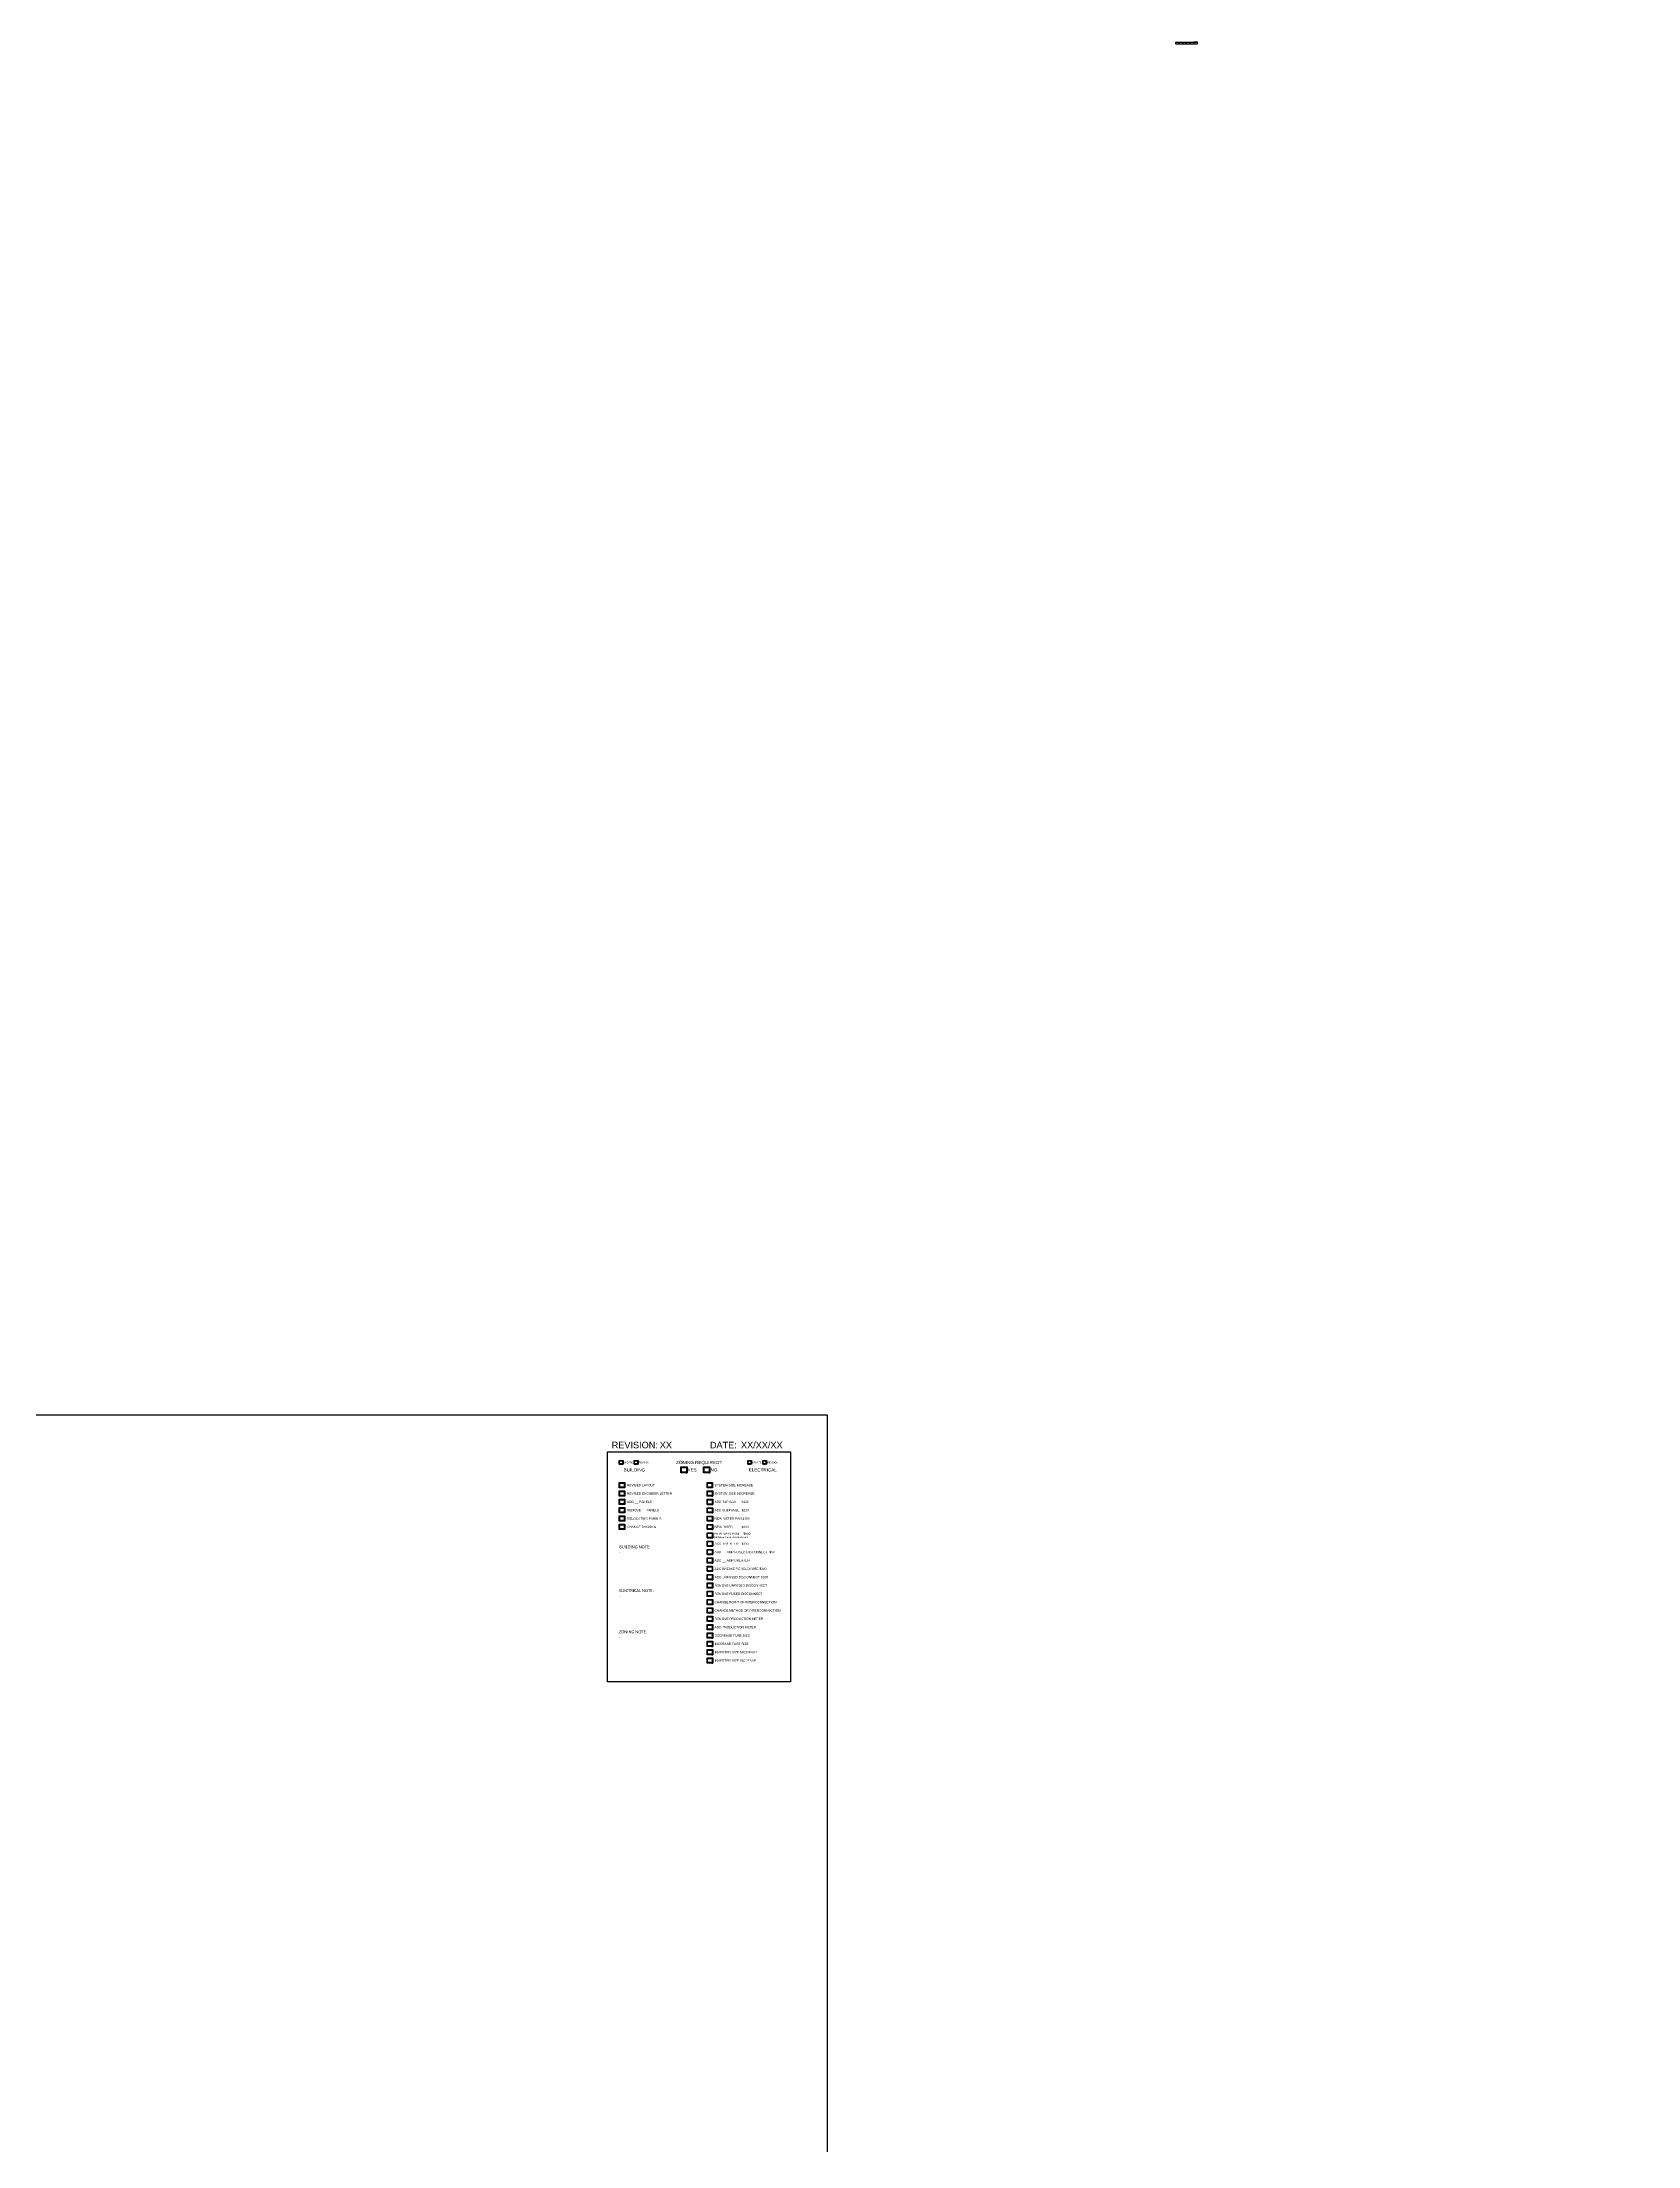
# Model space of a CAD drawing. Header units: feet. Extents: x -13431 to 10063, y 8893 to 29871.
# Drawn here: x -1684 to 6268, y 19382 to 29871 of the extents above; entities that cross this region are included whole.
import ezdxf
from ezdxf.enums import TextEntityAlignment as Align

# ---------------------------------------------------------------- set-up
doc = ezdxf.new("R2010")
doc.units = ezdxf.units.FT
doc.header["$MEASUREMENT"] = 0
doc.linetypes.add('DASHED', pattern=[0.75, 0.5, -0.25])
doc.layers.add('LOCKED (NO PRINT)', color=7, linetype='Continuous', plot=False)
doc.layers.add('LOCKED (PRINT)', color=7, linetype='Continuous')
doc.styles.get("Standard").update_dxf_attribs({"font": 'calibri.ttf'})
doc.styles.add('TITLE BBLOCK TEXT', font='ARIALUNI.TTF')

# ---------------------------------------------------------------- blocks, each defined once
blk = doc.blocks.new('CHECKBOX')
h = blk.add_hatch()
h.set_pattern_fill('ANSI31', scale=0.9)
h.set_pattern_definition([(45, (1147.86739, 517.68152), (-0.0795495129, 0.0795495129), [])])
h.paths.add_polyline_path([(9649.4, 15921.8), (9621.2, 15921.8), (9621.2, 15895.4), (9649.4, 15895.4)])
h.paths.add_polyline_path([(9646.7, 15898.1), (9623.9, 15898.1), (9623.9, 15919.1), (9646.7, 15919.1)], flags=16)
at = {"color": 7}
for points in [[(9621.2, 15921.8), (9649.4, 15921.8), (9649.4, 15895.4), (9621.2, 15895.4)], [(9623.9, 15919.1), (9646.7, 15919.1), (9646.7, 15898.1), (9623.9, 15898.1)]]:
    blk.add_lwpolyline(points, close=True, dxfattribs=at)
blk = doc.blocks.new('_SYSTEM_SIZE_INCREASE')
at = {"color": 7}
for p, q in [((9624, 15919), (9647, 15919)), ((9624, 15898), (9624, 15919)), ((9647, 15898), (9624, 15898)), ((9647, 15919), (9647, 15898))]:
    blk.add_line(p, q, dxfattribs=at)
at = {"color": 3}
blk.add_blockref('CHECKBOX', (0, 0), dxfattribs=at)
blk = doc.blocks.new('_SYSTEM_SIZE_DECREASE')
h = blk.add_hatch()
h.set_pattern_fill('ANSI31', scale=0.9)
h.set_pattern_definition([(45, (945.34393, 1816.42066), (-0.0795495129, 0.0795495129), [])])
h.paths.add_polyline_path([(9447, 17220), (9419, 17220), (9419, 17194), (9447, 17194)])
h.paths.add_polyline_path([(9444, 17197), (9421, 17197), (9421, 17218), (9444, 17218)], flags=16)
at = {"color": 7}
for p, q in [((9421, 17218), (9444, 17218)), ((9421, 17197), (9421, 17218)), ((9444, 17218), (9444, 17197)), ((9444, 17197), (9421, 17197))]:
    blk.add_line(p, q, dxfattribs=at)
for points in [[(9419, 17220), (9447, 17220), (9447, 17194), (9419, 17194)], [(9419, 17220), (9447, 17220), (9447, 17194), (9419, 17194)], [(9421, 17218), (9444, 17218), (9444, 17197), (9421, 17197)], [(9421, 17218), (9444, 17218), (9444, 17197), (9421, 17197)]]:
    blk.add_lwpolyline(points, close=True, dxfattribs=at)
blk = doc.blocks.new('_ADD_TAP_BOX')
h = blk.add_hatch()
h.set_pattern_fill('ANSI31', scale=0.9)
h.set_pattern_definition([(45, (945.34393, 1723.71051), (-0.0795495129, 0.0795495129), [])])
h.paths.add_polyline_path([(9447, 17128), (9419, 17128), (9419, 17101), (9447, 17101)])
h.paths.add_polyline_path([(9444, 17104), (9421, 17104), (9421, 17125), (9444, 17125)], flags=16)
at = {"color": 7}
for p, q in [((9421, 17125), (9444, 17125)), ((9421, 17104), (9421, 17125)), ((9444, 17104), (9421, 17104)), ((9444, 17125), (9444, 17104))]:
    blk.add_line(p, q, dxfattribs=at)
for points in [[(9419, 17128), (9447, 17128), (9447, 17101), (9419, 17101)], [(9419, 17128), (9447, 17128), (9447, 17101), (9419, 17101)], [(9421, 17125), (9444, 17125), (9444, 17104), (9421, 17104)], [(9421, 17125), (9444, 17125), (9444, 17104), (9421, 17104)]]:
    blk.add_lwpolyline(points, close=True, dxfattribs=at)
blk = doc.blocks.new('_ADD_SUBPANEL')
h = blk.add_hatch()
h.set_pattern_fill('ANSI31', scale=0.9)
h.set_pattern_definition([(45, (952.32119, 1645.36388), (-0.0795495129, 0.0795495129), [])])
h.paths.add_polyline_path([(9454, 17049), (9426, 17049), (9426, 17023), (9454, 17023)])
h.paths.add_polyline_path([(9451, 17026), (9428, 17026), (9428, 17047), (9451, 17047)], flags=16)
at = {"color": 7}
for p, q in [((9428, 17047), (9451, 17047)), ((9428, 17026), (9428, 17047)), ((9451, 17026), (9428, 17026)), ((9451, 17047), (9451, 17026))]:
    blk.add_line(p, q, dxfattribs=at)
for points in [[(9426, 17049), (9454, 17049), (9454, 17023), (9426, 17023)], [(9426, 17049), (9454, 17049), (9454, 17023), (9426, 17023)], [(9428, 17047), (9451, 17047), (9451, 17026), (9428, 17026)], [(9428, 17047), (9451, 17047), (9451, 17026), (9428, 17026)]]:
    blk.add_lwpolyline(points, close=True, dxfattribs=at)
blk = doc.blocks.new('_NEW_METER_PAN')
h = blk.add_hatch()
h.set_pattern_fill('ANSI31', scale=0.9)
h.set_pattern_definition([(45, (945.34393, 1589.21548), (-0.0795495129, 0.0795495129), [])])
h.paths.add_polyline_path([(9447, 16993), (9419, 16993), (9419, 16967), (9447, 16967)])
h.paths.add_polyline_path([(9444, 16970), (9421, 16970), (9421, 16991), (9444, 16991)], flags=16)
at = {"color": 7}
for p, q in [((9421, 16991), (9444, 16991)), ((9421, 16970), (9421, 16991)), ((9444, 16970), (9421, 16970)), ((9444, 16991), (9444, 16970))]:
    blk.add_line(p, q, dxfattribs=at)
for points in [[(9419, 16993), (9447, 16993), (9447, 16967), (9419, 16967)], [(9419, 16993), (9447, 16993), (9447, 16967), (9419, 16967)], [(9421, 16991), (9444, 16991), (9444, 16970), (9421, 16970)], [(9421, 16991), (9444, 16991), (9444, 16970), (9421, 16970)]]:
    blk.add_lwpolyline(points, close=True, dxfattribs=at)
blk = doc.blocks.new('_NEW_RISER')
h = blk.add_hatch()
h.set_pattern_fill('ANSI31', scale=0.9)
h.set_pattern_definition([(45, (945.34393, 1533.22818), (-0.0795495129, 0.0795495129), [])])
h.paths.add_polyline_path([(9447, 16937), (9419, 16937), (9419, 16911), (9447, 16911)])
h.paths.add_polyline_path([(9444, 16914), (9421, 16914), (9421, 16935), (9444, 16935)], flags=16)
at = {"color": 7}
for p, q in [((9421, 16935), (9444, 16935)), ((9421, 16914), (9421, 16935)), ((9444, 16914), (9421, 16914)), ((9444, 16935), (9444, 16914))]:
    blk.add_line(p, q, dxfattribs=at)
for points in [[(9419, 16937), (9447, 16937), (9447, 16911), (9419, 16911)], [(9419, 16937), (9447, 16937), (9447, 16911), (9419, 16911)], [(9421, 16935), (9444, 16935), (9444, 16914), (9421, 16914)], [(9421, 16935), (9444, 16935), (9444, 16914), (9421, 16914)]]:
    blk.add_lwpolyline(points, close=True, dxfattribs=at)
blk = doc.blocks.new('_NEW_MAIN_PANEL')
h = blk.add_hatch()
h.set_pattern_fill('ANSI31', scale=0.9)
h.set_pattern_definition([(45, (945.34393, 1464.17718), (-0.0795495129, 0.0795495129), [])])
h.paths.add_polyline_path([(9447, 16868), (9419, 16868), (9419, 16842), (9447, 16842)])
h.paths.add_polyline_path([(9444, 16845), (9421, 16845), (9421, 16866), (9444, 16866)], flags=16)
at = {"color": 7}
for p, q in [((9421, 16866), (9444, 16866)), ((9421, 16845), (9421, 16866)), ((9444, 16845), (9421, 16845)), ((9444, 16866), (9444, 16845))]:
    blk.add_line(p, q, dxfattribs=at)
for points in [[(9419, 16868), (9447, 16868), (9447, 16842), (9419, 16842)], [(9419, 16868), (9447, 16868), (9447, 16842), (9419, 16842)], [(9421, 16866), (9444, 16866), (9444, 16845), (9421, 16845)], [(9421, 16866), (9444, 16866), (9444, 16845), (9421, 16845)]]:
    blk.add_lwpolyline(points, close=True, dxfattribs=at)
blk = doc.blocks.new('_ADD_INVERTER')
h = blk.add_hatch()
h.set_pattern_fill('ANSI31', scale=0.9)
h.set_pattern_definition([(45, (945.34393, 1409.123), (-0.0795495129, 0.0795495129), [])])
h.paths.add_polyline_path([(9447, 16813), (9419, 16813), (9419, 16787), (9447, 16787)])
h.paths.add_polyline_path([(9444, 16790), (9421, 16790), (9421, 16811), (9444, 16811)], flags=16)
at = {"color": 7}
for p, q in [((9421, 16811), (9444, 16811)), ((9421, 16790), (9421, 16811)), ((9444, 16790), (9421, 16790)), ((9444, 16811), (9444, 16790))]:
    blk.add_line(p, q, dxfattribs=at)
for points in [[(9419, 16813), (9447, 16813), (9447, 16787), (9419, 16787)], [(9421, 16811), (9444, 16811), (9444, 16790), (9421, 16790)]]:
    blk.add_lwpolyline(points, close=True, dxfattribs=at)
blk = doc.blocks.new('_ADD_BREAKER_ENCLOSURE')
h = blk.add_hatch()
h.set_pattern_fill('ANSI31', scale=0.9)
h.set_pattern_definition([(45, (945.34393, 1355.00194), (-0.0795495129, 0.0795495129), [])])
h.paths.add_polyline_path([(9447, 16759), (9419, 16759), (9419, 16733), (9447, 16733)])
h.paths.add_polyline_path([(9444, 16735), (9421, 16735), (9421, 16756), (9444, 16756)], flags=16)
at = {"color": 7}
blk.add_lwpolyline([(9421, 16756), (9444, 16756), (9444, 16735), (9421, 16735)], close=True, dxfattribs=at)
blk = doc.blocks.new('_ADD_AMP_FUSED_DISCONNECT')
h = blk.add_hatch()
h.set_pattern_fill('ANSI31', scale=0.9)
h.set_pattern_definition([(45, (945.34393, 1300.88088), (-0.0795495129, 0.0795495129), [])])
h.paths.add_polyline_path([(9447, 16705), (9419, 16705), (9419, 16679), (9447, 16679)])
h.paths.add_polyline_path([(9444, 16681), (9421, 16681), (9421, 16702), (9444, 16702)], flags=16)
at = {"color": 7}
for p, q in [((9421, 16702), (9444, 16702)), ((9421, 16681), (9421, 16702)), ((9444, 16681), (9421, 16681)), ((9444, 16702), (9444, 16681))]:
    blk.add_line(p, q, dxfattribs=at)
for points in [[(9419, 16705), (9447, 16705), (9447, 16679), (9419, 16679)], [(9421, 16702), (9444, 16702), (9444, 16681), (9421, 16681)]]:
    blk.add_lwpolyline(points, close=True, dxfattribs=at)
blk = doc.blocks.new('_ADD_AMP_BREAKER')
h = blk.add_hatch()
h.set_pattern_fill('ANSI31', scale=0.9)
h.set_pattern_definition([(45, (945.34393, 1230.37547), (-0.0795495129, 0.0795495129), [])])
h.paths.add_polyline_path([(9447, 16634), (9419, 16634), (9419, 16608), (9447, 16608)])
h.paths.add_polyline_path([(9444, 16611), (9421, 16611), (9421, 16632), (9444, 16632)], flags=16)
at = {"color": 7}
for p, q in [((9421, 16632), (9444, 16632)), ((9421, 16611), (9421, 16632)), ((9444, 16611), (9421, 16611)), ((9444, 16632), (9444, 16611))]:
    blk.add_line(p, q, dxfattribs=at)
for points in [[(9419, 16634), (9447, 16634), (9447, 16608), (9419, 16608)], [(9421, 16632), (9444, 16632), (9444, 16611), (9421, 16611)]]:
    blk.add_lwpolyline(points, close=True, dxfattribs=at)
blk = doc.blocks.new('_ADD_UNFUSED_DISCONNECT')
h = blk.add_hatch()
h.set_pattern_fill('ANSI31', scale=0.9)
h.set_pattern_definition([(45, (945.34393, 1176.25442), (-0.0795495129, 0.0795495129), [])])
h.paths.add_polyline_path([(9447, 16580), (9419, 16580), (9419, 16554), (9447, 16554)])
h.paths.add_polyline_path([(9444, 16557), (9421, 16557), (9421, 16578), (9444, 16578)], flags=16)
at = {"color": 7}
for p, q in [((9421, 16578), (9444, 16578)), ((9421, 16557), (9421, 16578)), ((9444, 16578), (9444, 16557)), ((9444, 16557), (9421, 16557))]:
    blk.add_line(p, q, dxfattribs=at)
for points in [[(9419, 16580), (9447, 16580), (9447, 16554), (9419, 16554)], [(9421, 16578), (9444, 16578), (9444, 16557), (9421, 16557)]]:
    blk.add_lwpolyline(points, close=True, dxfattribs=at)
blk = doc.blocks.new('_REMOVE_UNFUSED_DISCONNECT')
h = blk.add_hatch()
h.set_pattern_fill('ANSI31', scale=0.9)
h.set_pattern_definition([(45, (945.34393, 1122.89417), (-0.0795495129, 0.0795495129), [])])
h.paths.add_polyline_path([(9447, 16527), (9419, 16527), (9419, 16501), (9447, 16501)])
h.paths.add_polyline_path([(9444, 16503), (9421, 16503), (9421, 16524), (9444, 16524)], flags=16)
at = {"color": 7}
for p, q in [((9421, 16524), (9444, 16524)), ((9421, 16503), (9421, 16524)), ((9444, 16503), (9421, 16503)), ((9444, 16524), (9444, 16503))]:
    blk.add_line(p, q, dxfattribs=at)
for points in [[(9419, 16527), (9447, 16527), (9447, 16501), (9419, 16501)], [(9421, 16524), (9444, 16524), (9444, 16503), (9421, 16503)]]:
    blk.add_lwpolyline(points, close=True, dxfattribs=at)
blk = doc.blocks.new('_ADD_PANELS')
at = {"color": 7}
for p, q in [((3, 24), (26, 24)), ((3, 3), (3, 24)), ((26, 3), (3, 3)), ((26, 24), (26, 3))]:
    blk.add_line(p, q, dxfattribs=at)
at = {"color": 3}
blk.add_blockref('CHECKBOX', (-9621, -15895), dxfattribs=at)
blk = doc.blocks.new('_ADD_PRODUCTION_METER')
at = {"color": 7}
for p, q in [((3, 24), (26, 24)), ((3, 3), (3, 24)), ((26, 3), (3, 3)), ((26, 24), (26, 3))]:
    blk.add_line(p, q, dxfattribs=at)
at = {"color": 3}
blk.add_blockref('CHECKBOX', (-9621, -15895), dxfattribs=at)
blk = doc.blocks.new('_CHANGE_METHOD_OF_INTERCONNECTION')
at = {"color": 7}
for p, q in [((3, 24), (26, 24)), ((3, 3), (3, 24)), ((26, 3), (3, 3)), ((26, 24), (26, 3))]:
    blk.add_line(p, q, dxfattribs=at)
at = {"color": 3}
blk.add_blockref('CHECKBOX', (-9621, -15895), dxfattribs=at)
blk = doc.blocks.new('_CHANGE_POINT_OF_INTERCONNECTION')
at = {"color": 7}
for p, q in [((3, 24), (26, 24)), ((3, 3), (3, 24)), ((26, 3), (3, 3)), ((26, 24), (26, 3))]:
    blk.add_line(p, q, dxfattribs=at)
at = {"color": 3}
blk.add_blockref('CHECKBOX', (-9621, -15895), dxfattribs=at)
blk = doc.blocks.new('_CHANGE_RACKING')
at = {"color": 7}
for p, q in [((3, 24), (26, 24)), ((3, 3), (3, 24)), ((26, 3), (3, 3)), ((26, 24), (26, 3))]:
    blk.add_line(p, q, dxfattribs=at)
at = {"color": 3}
blk.add_blockref('CHECKBOX', (-9621, -15895), dxfattribs=at)
blk = doc.blocks.new('_DECREASE_FUSE_SIZE')
at = {"color": 7}
for p, q in [((3, 24), (26, 24)), ((3, 3), (3, 24)), ((26, 3), (3, 3)), ((26, 24), (26, 3))]:
    blk.add_line(p, q, dxfattribs=at)
at = {"color": 3}
blk.add_blockref('CHECKBOX', (-9621, -15895), dxfattribs=at)
blk = doc.blocks.new('_INCREASE_FUSE_SIZE')
at = {"color": 7}
for p, q in [((3, 24), (26, 24)), ((3, 3), (3, 24)), ((26, 3), (3, 3)), ((26, 24), (26, 3))]:
    blk.add_line(p, q, dxfattribs=at)
at = {"color": 3}
blk.add_blockref('CHECKBOX', (-9621, -15895), dxfattribs=at)
blk = doc.blocks.new('_INVERTER_SIZE_DECREASE')
at = {"color": 7}
for p, q in [((3, 24), (26, 24)), ((3, 3), (3, 24)), ((26, 3), (3, 3)), ((26, 24), (26, 3))]:
    blk.add_line(p, q, dxfattribs=at)
at = {"color": 3}
blk.add_blockref('CHECKBOX', (-9621, -15895), dxfattribs=at)
blk = doc.blocks.new('_INVERTER_SIZE_INCREASE')
at = {"color": 7}
for p, q in [((3, 24), (26, 24)), ((3, 3), (3, 24)), ((26, 3), (3, 3)), ((26, 24), (26, 3))]:
    blk.add_line(p, q, dxfattribs=at)
at = {"color": 3}
blk.add_blockref('CHECKBOX', (-9621, -15895), dxfattribs=at)
blk = doc.blocks.new('_RELOCATING_PANELS')
at = {"color": 7}
for p, q in [((3, 24), (26, 24)), ((3, 3), (3, 24)), ((26, 3), (3, 3)), ((26, 24), (26, 3))]:
    blk.add_line(p, q, dxfattribs=at)
at = {"color": 3}
blk.add_blockref('CHECKBOX', (-9621, -15895), dxfattribs=at)
blk = doc.blocks.new('_REMOVE_FUSED_DISCONNECT')
at = {"color": 7}
for p, q in [((3, 24), (26, 24)), ((3, 3), (3, 24)), ((26, 3), (3, 3)), ((26, 24), (26, 3))]:
    blk.add_line(p, q, dxfattribs=at)
at = {"color": 3}
blk.add_blockref('CHECKBOX', (-9621, -15895), dxfattribs=at)
blk = doc.blocks.new('_REMOVE_PANELS')
at = {"color": 7}
for p, q in [((3, 24), (26, 24)), ((3, 3), (3, 24)), ((26, 3), (3, 3)), ((26, 24), (26, 3))]:
    blk.add_line(p, q, dxfattribs=at)
at = {"color": 3}
blk.add_blockref('CHECKBOX', (-9621, -15895), dxfattribs=at)
blk = doc.blocks.new('_REMOVE_PRODUCTION_METER')
at = {"color": 7}
for p, q in [((3, 24), (26, 24)), ((3, 3), (3, 24)), ((26, 3), (3, 3)), ((26, 24), (26, 3))]:
    blk.add_line(p, q, dxfattribs=at)
at = {"color": 3}
blk.add_blockref('CHECKBOX', (-9621, -15895), dxfattribs=at)
blk = doc.blocks.new('_REVISED_ENGINEER_LETTER')
at = {"color": 7}
for p, q in [((3, 24), (26, 24)), ((3, 3), (3, 24)), ((26, 3), (3, 3)), ((26, 24), (26, 3))]:
    blk.add_line(p, q, dxfattribs=at)
at = {"color": 3}
blk.add_blockref('CHECKBOX', (-9621, -15895), dxfattribs=at)
blk = doc.blocks.new('_REVISED_LAYOUT')
at = {"color": 7}
for p, q in [((3, 24), (26, 24)), ((3, 3), (3, 24)), ((26, 3), (3, 3)), ((26, 24), (26, 3))]:
    blk.add_line(p, q, dxfattribs=at)
at = {"color": 3}
blk.add_blockref('CHECKBOX', (-9621, -15895), dxfattribs=at)
blk = doc.blocks.new('_BUILDING_REVISION')
at = {"color": 7}
for p, q in [((3, 24), (26, 24)), ((3, 3), (3, 24)), ((26, 3), (3, 3)), ((26, 24), (26, 3))]:
    blk.add_line(p, q, dxfattribs=at)
at = {"color": 3}
blk.add_blockref('CHECKBOX', (-9621, -15895), dxfattribs=at)
blk = doc.blocks.new('_BUILDING_UPDATE')
at = {"color": 7}
for p, q in [((3, 24), (26, 24)), ((3, 3), (3, 24)), ((26, 3), (3, 3)), ((26, 24), (26, 3))]:
    blk.add_line(p, q, dxfattribs=at)
at = {"color": 3}
blk.add_blockref('CHECKBOX', (-9621, -15895), dxfattribs=at)
blk = doc.blocks.new('_ELECTRICAL_REVISION')
at = {"color": 7}
for p, q in [((3, 24), (26, 24)), ((3, 3), (3, 24)), ((26, 3), (3, 3)), ((26, 24), (26, 3))]:
    blk.add_line(p, q, dxfattribs=at)
at = {"color": 3}
blk.add_blockref('CHECKBOX', (-9621, -15895), dxfattribs=at)
blk = doc.blocks.new('_ELECTRICAL_UPDATE')
at = {"color": 7}
for p, q in [((3, 24), (26, 24)), ((3, 3), (3, 24)), ((26, 3), (3, 3)), ((26, 24), (26, 3))]:
    blk.add_line(p, q, dxfattribs=at)
at = {"color": 3}
blk.add_blockref('CHECKBOX', (-9621, -15895), dxfattribs=at)
blk = doc.blocks.new('_ZONING_REQUIRED_NO')
at = {"color": 7}
for p, q in [((2.6, 23.7), (25.5, 23.7)), ((2.6, 2.6), (2.6, 23.7)), ((25.5, 2.6), (2.6, 2.6)), ((25.5, 23.7), (25.5, 2.6))]:
    blk.add_line(p, q, dxfattribs=at)
at = {"color": 3}
blk.add_blockref('CHECKBOX', (-9621.2, -15895.4), dxfattribs=at)
blk = doc.blocks.new('_ZONING_REQUIRED_YES')
at = {"color": 7}
for p, q in [((2.6, 23.7), (25.5, 23.7)), ((2.6, 2.6), (2.6, 23.7)), ((25.5, 2.6), (2.6, 2.6)), ((25.5, 23.7), (25.5, 2.6))]:
    blk.add_line(p, q, dxfattribs=at)
at = {"color": 3}
blk.add_blockref('CHECKBOX', (-9621.2, -15895.4), dxfattribs=at)
blk = doc.blocks.new('*U229')
at = {"layer": 'LOCKED (NO PRINT)', "color": 7}
blk.add_lwpolyline([(52, 13042), (68, 13042), (68, 13032), (52, 13032)], close=True, dxfattribs=at)
at = {"layer": 'LOCKED (NO PRINT)', "color": 1}
blk.add_lwpolyline([(0, 183), (332, 183), (332, 0), (0, 0)], close=True, dxfattribs=at)
at = {"color": 2, "attachment_point": 1, "rotation": 359.9886, "style": 'TITLE BBLOCK TEXT'}
for s, insert, char_height in [('\\pi0.94656;CHOOSE\\P\\pi2.2707;MODULE\\P\\pi26.84;HERE', (8, 170), 23.39), ('\\pi34.394;HANWHA\\P\\pi37.765;Q. PEAK', (8, 48), 11.69)]:
    blk.add_mtext_dynamic_manual_height_columns(s, width=140.1, gutter_width=1, heights=[0], dxfattribs=dict(at, insert=insert, char_height=char_height))
blk = doc.blocks.new('*U234')
at = {"layer": 'LOCKED (NO PRINT)', "color": 7}
blk.add_lwpolyline([(-2075, 12977), (-2058, 12977), (-2058, 12966), (-2075, 12966)], close=True, dxfattribs=at)
at = {"layer": 'LOCKED (PRINT)', "color": 1, "insert": (4, 153), "char_height": 3.543, "width": 133.5, "attachment_point": 7, "line_spacing_factor": 0.97}
blk.add_mtext('{\\fCalibri|b1|i0|c0|p34;\\LARRAY CIRCUIT WIRING NOTES\\l\\P1.) LICENSED ELECTRICIAN ASSUMES ALL RESPONSIBILITY FOR DETERMINING ONSITE CONDITIONS AND  EXECUTING INSTALLATION IN ACCORDANCE WITH\\P\\H1.9756x;NEC 2017\\fCalibri|b0|i0|c0|p34;\\H0.50618x;\\P}\\P\\P2.) LOWEST EXPECTED AMBIENT TEMPERATURE BASED ON ASHRAE MINIMUM MEAN EXTREME DRY BULB TEMPERATURE FOR ASHRAE LOCATION MOST SIMILAR TO INSTALLATION LOCATION.  LOWEST EXPECTED AMBIENT TEMP = -{\\fCalibri|b1|i0|c0|p34;16}°{\\fCalibri|b1|i0|c0|p34;C\\P}\\P3.) HIGHEST CONTINUOUS AMBIENT TEMPERATURE BASED ON ASHRAE HIGHEST MONTH 2% DRY BULB TEMPERATURE FOR ASHRAE LOCATION MOST SIMILAR TO INSTALLATION LOCATION.  HIGHEST CONTINUOUS TEMP = {\\fCalibri|b1|i0|c0|p34;33}°{\\fCalibri|b1|i0|c0|p34;C}\\P\\P4.) 2005 ASHRAE FUNDAMENTALS 2% DESIGN TEMPERATURES DO NOT EXCEED 47°C IN THE UNITED STATES (PALM SPRINGS, CA IS 44.1°C).  FOR LESS THAN 9 CURRENT-CARRYING CONDUCTORS IN A ROOF-MOUNTED SUNLIT CONDUIT AT LEAST 0.5" ABOVE ROOF AND USING THE OUTDOOR DESIGN TEMPERATURE OF 47°C OR LESS (ALL OF UNITED STATES)\\P\\P5.) PV SYSTEM CIRCUITS INSTALLED ON OR IN BUILDINGS SHALL INCLUDE A RAPID SHUTDOWN FUNCTION THAT CONTROLS SPECIFIC CONDUCTORS IN ACCORDANCE WITH NEC 690.12(A) THROUGH (D)\\P\\P6.) PHOTOVOLTAIC POWER SYSTEMS SHALL BE PERMITTED TO OPERATE WITH UNGROUNDED PHOTOVOLTAIC SOURCE AND OUTPUT CIRCUIT AS PER {\\fCalibri|b1|i0|c0|p34;NEC 690.41 (A)(4)\\P\\P}7.) UNGROUNDED DC CIRCUIT CONDUCTORS SHALL BE IDENTIFIED WITH THE FOLLOWING OUTER FINISH: POSITIVE CONDUCTORS  = RED\\PNEGATIVE CONDUCTORS = BLACK\\P{\\fCalibri|b1|i0|c0|p34;NEC 210.5(C)(2) \\P}\\P8.) ARRAY AND SUB ARRAY CONDUCTORS SHALL BE #10 PV WIRE TYPE RHW-2 OR EQUIVELANT AND SHALL BE PROTECTED BY CONDUIT WHERE EXPOSED TO DIRECT SUNLIGHT. SUB ARRAY CONDUIT LONGER THAN 24” SHALL CONTAIN ≤ 20 CURRENT CARYING CONDUCTORS AND WHERE EXPOSED TO DIRECT SUNLIGHT SHALL CONTAIN ≤ 9 CURRENT CARRYING CONDUCTORS.\\P\\P9.) ALL WIRE LENGTHS SHALL BE LESS THAN 100\' UNLESS OTHERWISE NOTED  \\P\\P10.) FLEXIBLE CONDUIT SHALL NOT BE INSTALLED ON ROOFTOP AND SHALL BE LIMITED TO 12” IF USED OUTDOORS \\P\\P11.)OVERCURRENT PROTECTION FOR CONDUCTORS CONNECTED TO THE SUPPLY SIDE OF A SERVICE SHALL BE LOCATED WITHIN 10\' OF THE POINT OF CONNECTION NEC 705.31\\P\\P12.) WHERE TWO SOURCES FEED A BUSSBAR, ONE A UTILITY AND THE OTHER AN INVERTER, PV BACKFEED BREAKER(S) SHALL BE LOCATED OPPOSITE FROM UTILITY\\P{\\fCalibri|b1|i0|c0|p34;NEC 705.12(B)(2)(3)(b)} \\P\\P13.) ALL SOLAR SYSTEM LOAD CENTERS TO CONTAIN ONLY GENERATION CIRCUITS AND NO UNUSED POSITIONS OR LOADS\\P\\P14.) ALL EQUIPMENT INSTALLED OUTDOORS SHALL HAVE A {\\fCalibri|b1|i0|c0|p34;NEMA 3R} RATING', dxfattribs=at)

msp = doc.modelspace()

# ---------------------------------------------------------------- linework, layer by layer
at = {"color": 7, "linetype": 'DASHED', "ltscale": 120}
msp.add_lwpolyline([(1132.85, 22842.16), (2045.54, 22842.16), (2045.54, 21696.75), (1132.85, 21696.75)], close=True, dxfattribs=at)
at = {"layer": 'LOCKED (NO PRINT)', "color": 7}
for points in [[(3964.92, 29871.21), (3981.59, 29871.21), (3981.59, 29860.68), (3964.92, 29860.68)], [(3983.07, 29871.21), (3999.74, 29871.21), (3999.74, 29860.68), (3983.07, 29860.68)], [(4001.23, 29871.21), (4017.9, 29871.21), (4017.9, 29860.68), (4001.23, 29860.68)], [(4019.39, 29871.21), (4036.06, 29871.21), (4036.06, 29860.68), (4019.39, 29860.68)], [(4037.55, 29871.21), (4054.22, 29871.21), (4054.22, 29860.68), (4037.55, 29860.68)], [(4055.71, 29871.21), (4072.38, 29871.21), (4072.38, 29860.68), (4055.71, 29860.68)], [(1132.85, 22842.16), (2045.54, 22842.16), (2045.54, 21696.75), (1132.85, 21696.75)]]:
    msp.add_lwpolyline(points, close=True, dxfattribs=at)
msp.add_lwpolyline([(3901.35, 13447.59), (3901.35, 15535.8), (2229.07, 15535.8), (2229.07, 23025.69), (-13430.82, 23025.69), (-13430.82, 13447.59), (3901.35, 13447.59)], dxfattribs=at)

# ---------------------------------------------------------------- block references
at = {"color": 3}
for name, p in [('*U229', (3949.45, 16829)), ('*U234', (6130.22, 16894.63)), ('_REVISED_LAYOUT', (1191.84, 22663.3)), ('_SYSTEM_SIZE_INCREASE', (-7991.77, 6767.85)), ('_REVISED_ENGINEER_LETTER', (1191.84, 22621.64)), ('_ADD_PANELS', (1191.84, 22579.99)), ('_REMOVE_PANELS', (1191.84, 22538.34)), ('_SYSTEM_SIZE_DECREASE', (-7789.25, 5427.46)), ('_ADD_TAP_BOX', (-7789.25, 5478.51)), ('_ADD_SUBPANEL', (-7796.23, 5515.21)), ('_RELOCATING_PANELS', (1191.84, 22496.68)), ('_CHANGE_RACKING', (1191.84, 22455.03)), ('_NEW_METER_PAN', (-7789.25, 5529.7)), ('_NEW_RISER', (-7789.25, 5544.03)), ('_NEW_MAIN_PANEL', (-7789.25, 5571.43)), ('_ADD_INVERTER', (-7789.25, 5584.83)), ('_ADD_AMP_FUSED_DISCONNECT', (-7789.25, 5651.42)), ('_ADD_AMP_BREAKER', (-7789.25, 5680.27)), ('_ADD_BREAKER_ENCLOSURE', (-7789.25, 5513.99)), ('_ADD_UNFUSED_DISCONNECT', (-7789.25, 5651.09)), ('_REMOVE_UNFUSED_DISCONNECT', (-7789.25, 5662.79)), ('_REMOVE_FUSED_DISCONNECT', (1629.44, 22121.8)), ('_CHANGE_POINT_OF_INTERCONNECTION', (1629.44, 22080.15)), ('_CHANGE_METHOD_OF_INTERCONNECTION', (1629.44, 22038.5)), ('_REMOVE_PRODUCTION_METER', (1629.44, 21996.84)), ('_ADD_PRODUCTION_METER', (1629.44, 21955.19)), ('_DECREASE_FUSE_SIZE', (1629.44, 21913.53)), ('_INCREASE_FUSE_SIZE', (1629.44, 21871.88)), ('_INVERTER_SIZE_DECREASE', (1629.44, 21830.23)), ('_INVERTER_SIZE_INCREASE', (1629.44, 21788.57))]:
    msp.add_blockref(name, p, dxfattribs=at)
for name, p, xscale, yscale, zscale in [('_BUILDING_UPDATE', (1191.84, 22780.56), 0.686706267409125, 0.686706267409125, 0.686706267409125), ('_BUILDING_REVISION', (1266.2, 22780.56), 0.686706267409125, 0.686706267409125, 0.686706267409125), ('_ZONING_REQUIRED_YES', (1498.64, 22738.2), 1.111111111111082, 1.111111111111082, 1.111111111111082), ('_ZONING_REQUIRED_NO', (1611.73, 22738.2), 1.111111111111082, 1.111111111111082, 1.111111111111082), ('_ELECTRICAL_UPDATE', (1832.37, 22780.56), 0.686706267409125, 0.686706267409125, 0.686706267409125), ('_ELECTRICAL_REVISION', (1906.73, 22780.56), 0.686706267409125, 0.686706267409125, 0.686706267409125)]:
    msp.add_blockref(name, p, dxfattribs=dict(at, xscale=xscale, yscale=yscale, zscale=zscale))

# ---------------------------------------------------------------- texts
at = {"color": 7, "style": 'TITLE BBLOCK TEXT'}
for s, height, p in [('UPDATE', 7.925, (1213.85, 22789.6)), ('REVISION', 7.925, (1289.12, 22789.6)), ('YES', 16.282, (1532.38, 22752.82)), ('NO', 16.282, (1646.8, 22752.82)), ('UPDATE', 7.925, (1854.38, 22789.6)), ('REVISION', 7.925, (1929.65, 22789.6)), ('REVISED LAYOUT', 11.4503, (1230.71, 22676.45)), ('SYSTEM SIZE INCREASE', 11.4503, (1666.64, 22676.45)), ('ADD __ PANELS', 11.4503, (1230.71, 22593.15)), ('REVISED ENGINEER LETTER', 11.4503, (1230.71, 22634.8)), ('REMOVE __ PANELS', 11.4503, (1230.71, 22551.49)), ('ADD TAP BOX      $100', 11.4503, (1667.03, 22593.15)), ('ADD SUBPANEL   $150', 11.4503, (1667.03, 22551.49)), ('SYSTEM SIZE DECREASE', 11.4503, (1667.03, 22634.8)), ('CHANGE RACKING', 11.4503, (1230.71, 22468.19)), ('RELOCATING PANELS', 11.4503, (1230.71, 22509.84)), ('NEW METER PAN $100', 11.4503, (1667.03, 22509.84)), ('NEW RISER          $100', 11.4503, (1667.03, 22468.19)), ('(includes meter pan and riser)', 9.2458, (1662.6, 22417.85)), ('ADD INVERTER    $150', 11.4503, (1667.03, 22384.88)), ('ADD __ AMP FUSED DISCONNECT  $50', 11.4503, (1667.03, 22343.23)), ('NEW MAIN PANEL $800', 11.4503, (1667.03, 22434.67)), ('ADD __ AMP BREAKER', 11.4503, (1667.03, 22301.57)), ('ADD BREAKER ENCLOSURE $100', 11.4503, (1667.03, 22259.92)), ('ADD UNFUSED DISCONNECT $100', 11.4503, (1667.23, 22218.26)), ('REMOVE UNFUSED DISCONNECT', 11.4503, (1667.23, 22176.61)), ('REMOVE FUSED DISCONNECT', 11.4503, (1667.23, 22134.96)), ('CHANGE POINT OF INTERCONNECTION', 11.4503, (1667.16, 22093.3)), ('CHANGE METHOD OF INTERCONNECTION', 11.4503, (1667.16, 22051.65)), ('ADD PRODUCTION METER', 11.4503, (1667.23, 21968.34)), ('REMOVE PRODUCTION METER', 11.4503, (1667.23, 22010)), ('DECREASE FUSE SIZE', 11.4503, (1667.23, 21926.69)), ('INCREASE FUSE SIZE', 11.4503, (1667.23, 21885.04)), ('INVERTER SIZE DECREASE', 11.4503, (1667.23, 21843.38)), ('INVERTER SIZE INCREASE', 11.4503, (1667.23, 21801.73))]:
    msp.add_text(s, height=height, rotation=359.988564, dxfattribs=at).set_placement(p, align=Align.MIDDLE_LEFT)
for s, p in [('BUILDING', (1268.01, 22752.82)), ('ZONING REQUIRED?', (1589.19, 22789.6)), ('ELECTRICAL', (1907.43, 22752.82))]:
    msp.add_text(s, height=16.282, rotation=359.988564, dxfattribs=at).set_placement(p, align=Align.MIDDLE_CENTER)
at = {"color": 7, "attachment_point": 1}
for insert, char_height in [((1400.14, 23116.31), 0.0012), ((1217.89, 22787.4), 0.00833)]:
    msp.add_mtext('Update', dxfattribs=dict(at, insert=insert, char_height=char_height))
at = {"color": 1, "char_height": 32.564, "width": 121.3327, "rotation": 359.988564, "style": 'TITLE BBLOCK TEXT'}
for s, insert, attachment_point in [('REVISION:', (1384.64, 22876.47), 6), ('XX', (1394.01, 22876.52), 4), ('DATE:', (1778.04, 22876.49), 6), ('XX/XX/XX', (1798.86, 22876.52), 4)]:
    msp.add_mtext(s, dxfattribs=dict(at, insert=insert, attachment_point=attachment_point))
at = {"color": 7, "attachment_point": 1}
for s, width, heights, insert, char_height in [('BUILDING NOTE:', 155.2147, [0], (1191.89, 22376.15), 14.6813), ('-', 242.7029, [146.54], (1191.57, 22345.36), 11.89), ('ELECTRICAL NOTE: ', 393.9116, [201.58], (1191.89, 22158.37), 14.6813), ('-', 262.1447, [144.93], (1191.57, 22126.32), 11.89), ('ZONING NOTE: ', 393.9116, [201.58], (1191.89, 21952.72), 14.6813), ('-', 234.6021, [148.16], (1191.57, 21925.98), 11.89)]:
    msp.add_mtext_dynamic_manual_height_columns(s, width=width, gutter_width=268.8, heights=heights, dxfattribs=dict(at, insert=insert, char_height=char_height))

doc.saveas('drawing.dxf')
